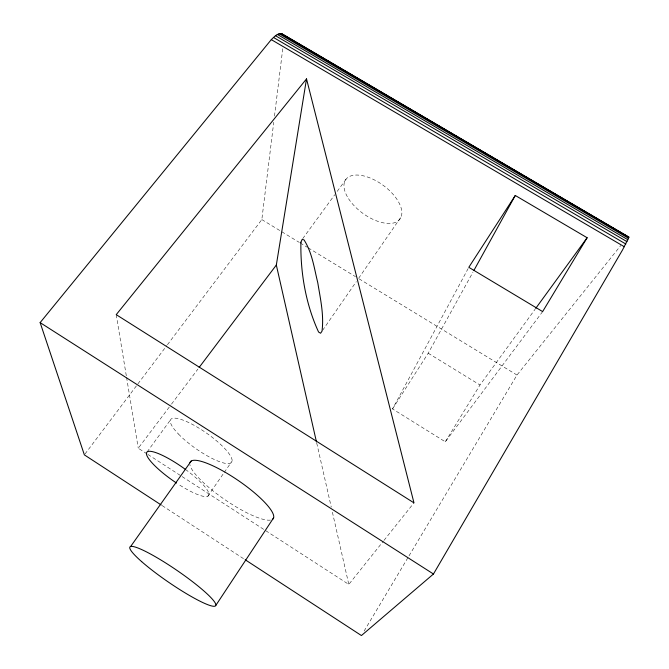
<?xml version="1.0" encoding="UTF-8"?>
<svg xmlns="http://www.w3.org/2000/svg" width="669" height="669" viewBox="0 0 669 669"><rect width="100%" height="100%" fill="white"/><g stroke="black" fill="none" stroke-linecap="round" stroke-linejoin="round"><path stroke-width="0.5" stroke-dasharray="3.35 2.51" d="M167.426 344.736L261.83 219.583L273.738 122.276M274.499 116.063L282.862 47.742M542.634 311.595L445.311 441.808L392.519 408.943L468.81 267.307M392.519 408.943L428.202 353.232L473 272.074M364.103 631.076L408.466 556.775M409.002 555.88L516.986 375.05L620.799 245.49M445.311 441.808L479.991 384.984L535.091 309.262M207.758 496.264L223.797 473.067M224.24 472.439L232.101 461.058M322.6 330.327L356.276 281.674M358.643 278.262L401.183 216.806M147.121 451.926L171.122 419.028M302.731 238.624L334.743 194.746M337.201 191.376L346.433 178.715M84.988 454.034L166.798 345.572M147.029 453.891L138.257 448.222L170.896 404.921M171.523 404.093L197.882 369.121M182.119 476.596L348.8 584.422L383.337 541.196M383.989 540.385L413.969 502.862M261.83 219.583L299.302 242.412M300.189 242.956L307.33 247.304M308.217 247.848L355.507 276.657M359.077 278.831L516.986 375.05M428.202 353.232L479.991 384.984M147.908 454.46L181.24 476.027M162.149 505.597L244.31 559.175M316.721 443.045L331.255 507.119M332.409 512.211L348.8 584.422M116.222 314.656L126.391 376.296M126.566 377.324L138.257 448.222M185.438 469.429A37.74 8.179 35 0 1 208.736 495.361A37.74 8.179 35 0 1 178.079 484.063M270.485 520.072A50.234 11.674 34.4 0 1 224.617 499.467A50.234 11.674 34.4 0 1 189.879 464.554M178.431 434.022A37.23 9.416 35.1 0 0 230.721 463.09A37.23 9.416 35.1 0 0 194.428 425.501A37.23 9.416 35.1 0 0 178.431 434.022M348.532 198.676A33.542 17.319 36.1 0 0 398.624 220.527A33.542 17.319 36.1 0 0 371.546 178.581A33.542 17.319 36.1 0 0 348.532 198.676"/><path stroke-width="1" d="M316.487 442.025L276.33 265.041L306.519 78.883L116.222 314.656L413.969 502.862L306.519 78.883M245.18 559.744L361.427 635.55L433.462 574.01L622.605 249.821L628.868 237.328L281.741 33.709C277.418 32.773 274.114 37.004 271.288 39.622L40.132 322.617L84.361 454.87L161.271 505.028M474.003 270.251L515.281 195.473L587.131 237.738L542.634 311.595L468.81 267.307L515.281 195.473M215.962 605.194L273.629 517.831M130.589 546.573L191.209 461.058M535.702 308.417L587.131 237.738M199.136 367.457L276.33 265.041M627.773 237.278L628.818 236.818M628.45 236.801L281.741 33.709M280.52 33.45L628.868 237.328M279.057 33.701L628.584 238.315M277.367 34.454L627.99 239.786M275.494 35.708L627.07 241.701M273.454 37.439L625.858 244.043M271.288 39.622L624.361 246.761M40.132 322.617L433.462 574.01M176.507 483.035A37.74 8.179 35 0 1 146.745 452.344A37.74 8.179 35 0 1 185.438 469.429M189.963 462.672A50.234 11.674 34.4 0 1 238.984 481.011A50.234 11.674 34.4 0 1 272.367 519.437M300.908 242.245C300.331 272.684 305.817 304.345 318.586 332.05L320.602 333.237L322.006 331.188C324.114 314.982 320.359 298.675 317.775 282.736C314.179 268.252 312.197 252.573 303.977 239.82L302.12 239.469L300.908 242.245M141.677 561.651A51.973 7.242 34.4 0 0 214.222 606.29A51.973 7.242 34.4 0 0 162.726 561.124A51.973 7.242 34.4 0 0 141.677 561.651"/></g></svg>
